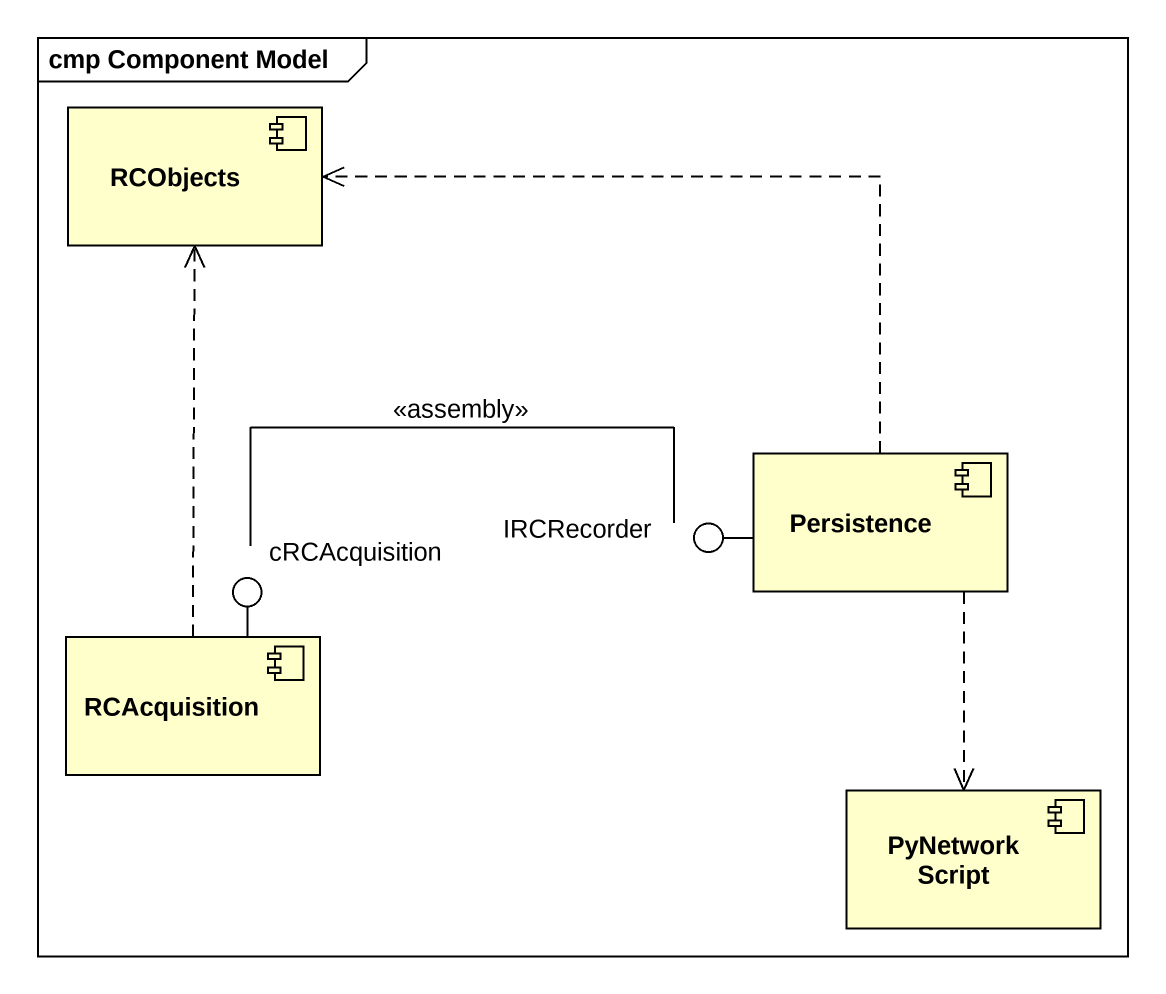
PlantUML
@startuml
mainframe cmp Component Model
component RCObjects
component Persistence
() cRCAcquisition
() IRCRecorder
component RCAcquisition
component "PyNetwork Script" as PyNetwork_Script
RCAcquisition -up- cRCAcquisition
Persistence -left- IRCRecorder
Persistence .left.> RCObjects
Persistence ..> PyNetwork_Script
cRCAcquisition -right- IRCRecorder : <<assembly>>
RCAcquisition .up.> RCObjects
@enduml
